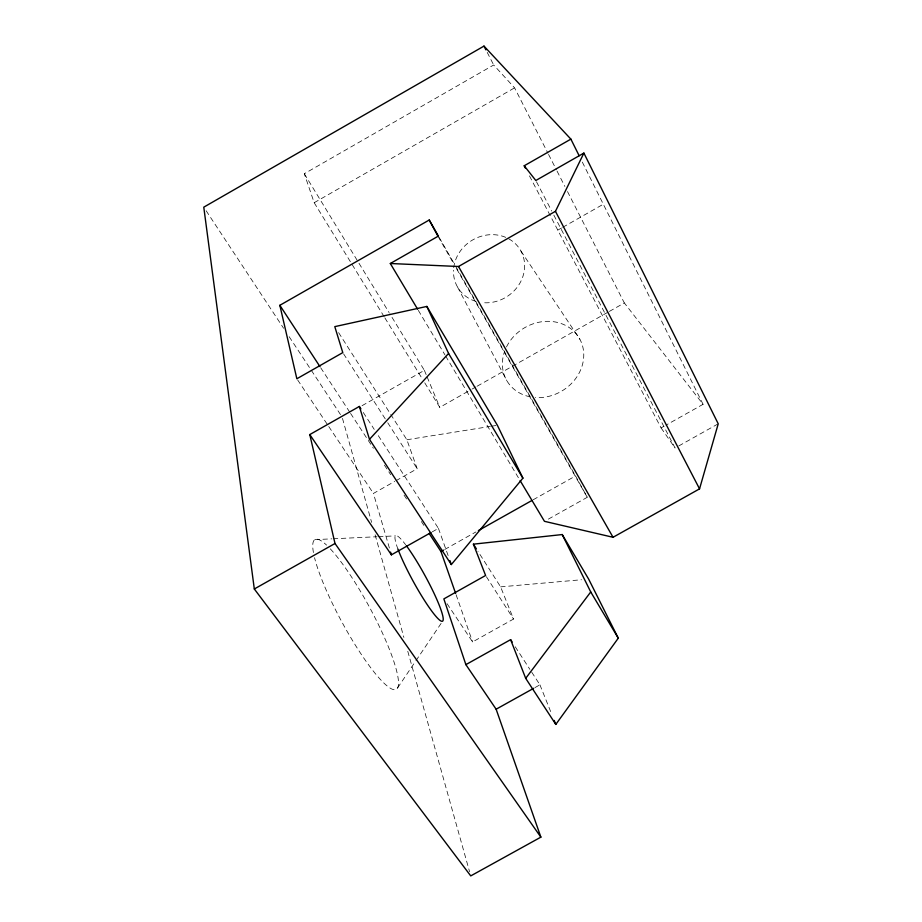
<?xml version="1.0" encoding="UTF-8"?>
<svg xmlns="http://www.w3.org/2000/svg" width="922" height="922" viewBox="0 0 922 922"><rect width="100%" height="100%" fill="white"/><g stroke="black" fill="none" stroke-linecap="round" stroke-linejoin="round"><path stroke-width="0.69" stroke-dasharray="4.61 3.46" d="M397.67 687.777L415.165 661.846M415.96 660.671L441.408 622.961M384.128 316.672L314.183 202.713L304.306 173.728L493.685 64.989L514.58 87.844L547.899 153.133M314.183 202.713L514.58 87.844M557.798 230.12L561.486 228.022M562.72 227.319L603.322 204.223M362.046 405.692L424.374 370.344L389.856 313.814M424.742 382.837L439.794 407.351L470.958 389.706M472.214 389.003L475.948 386.883M477.193 386.18L608.117 312.109M609.373 311.406L624.332 302.935L703.071 404.309L666.018 425.134M389.395 548.025L373.433 493.431L394.685 481.434M395.941 480.731L417.193 468.722L406.879 439.759L390.767 414.485M432.245 531.856L438.434 528.375L377.375 434.216M444.738 549.466L475.89 531.959M533.204 499.759L575.57 475.948L587.291 497.281L546.907 519.939M529.47 175.871L661.074 427.912L664.774 425.826M678.788 445.937L718.226 423.809M447.055 603.679L472.606 641.931L513.531 619.054L500.611 586.865L477.93 551.275M534.921 687.616L539.923 684.827L530.669 670.559M406.879 439.759L490.308 426.425M491.726 426.195L495.967 425.515M500.611 586.865L581.563 579.742M314.828 539.635L331.805 538.851M333.211 538.782L377.063 536.731M378.481 536.662L395.457 535.878M661.074 427.912L675.088 448.011L552.393 212.348M520.942 251.049L579.869 339.238M297.645 379.945L327.955 425.342M328.762 426.54L373.433 493.431M206.148 210.769L283.607 328.278M289.139 336.668L340.506 414.6M320.718 367.774L349.807 412.226M350.591 413.425L373.387 448.265M384.393 465.08L390.686 474.692M404.043 495.114L407.973 501.119M421.342 521.541L425.273 527.545M363.28 412.491L374.24 429.387M515.248 646.783L529.896 669.372M343.572 353.829L386.963 421.561M387.747 422.772L417.193 468.722M486.39 576.699L513.531 619.054M338.628 332.646L390.006 413.275M384.877 317.894L421.734 377.939M304.306 173.728L389.107 312.593M418.334 310.38L444.888 354.786M445.626 356.019L519.386 479.371M439.218 237.496L454.926 264.96M455.641 266.204L574.855 474.703M438.008 236.297L453.716 263.761M456.574 268.763L587.291 497.281M457.566 287.099L506.777 380.579M536.477 181.772L551.736 211.069M487.219 52.393L493.685 64.989M548.544 154.412L556.392 169.786M557.038 171.066L564.875 186.428M567.491 191.546L624.332 302.935M582.324 162.099L703.071 404.309M424.374 370.344L426.575 375.634M427.128 376.948L439.794 407.351M539.923 684.827L551.575 713.859M438.434 528.375L448.945 557.856M456.09 594.725L472.606 641.931M342.477 418.392L371.635 522.371M375.127 534.852L403.882 637.436M407.778 651.301L469.575 871.739M397.947 549.12A48.728 6.546 61.3 0 1 405.599 544.695M506.489 346.937A41.997 36.719 -30.7 0 1 557.626 322.481A41.997 36.719 -30.7 0 1 582.197 365.596A41.997 36.719 -30.7 0 1 535.313 397.52M530.219 396.84A41.997 36.719 -30.7 0 1 504.461 351.789M508.725 238.821A36.465 33.134 -31.7 0 1 521.967 278.963A36.465 33.134 -31.7 0 1 482.171 302.612M475.879 301.356A36.465 33.134 -31.7 0 1 453.52 270.238M453.728 267.691A36.465 33.134 -31.7 0 1 506.443 237.68M330.295 548.844A85.227 15.651 61.5 0 1 392.864 658.608A85.227 15.651 61.5 0 1 372.488 670.04A85.227 15.651 61.5 0 1 314.552 557.683M313.434 552.543A85.227 15.651 61.5 0 1 326.584 545.109"/><path stroke-width="1.38" d="M520.123 480.604L544.464 521.322L613.038 537.284L699.544 488.867L718.226 423.809L583.891 153.075L535.82 180.493L524.203 165.787L570.879 139.13L579.143 155.726M417.597 309.147L390.306 263.508L458.499 266.504L555.459 211.311L583.891 153.075M465.875 664.635L510.615 639.649L525.701 678.35L555.805 724.415L618.282 638.174L588.662 579.12L562.213 534.553L473.401 544.164L485.606 575.489L443.862 598.897L465.875 664.635L496.128 709.214L540.868 837.141L470.739 875.9L254.311 588.985L203.774 207.173L483.981 46.1L570.879 139.13M525.701 678.35L590.737 591.959L562.213 534.553M540.868 837.141L335.009 543.496L309.78 434.573L359.361 406.452L369.48 439.321L451.331 564.564L522.901 478.149L497.384 425.296L426.84 306.427L334.79 326.63L342.788 352.619L296.849 378.758L279.839 305.309L429.226 220.012L438.503 236.239M369.48 439.321L448.588 353.46L426.84 306.427M390.306 263.508L438.008 236.297L429.226 220.012M254.311 588.985L335.009 543.496M309.78 434.573L391.389 554.848L431.012 532.559M455.618 593.376L440.993 551.563L443.494 550.169M478.38 530.565L531.959 500.462M496.128 709.214L533.665 688.319M279.839 305.309L319.934 366.576M429.203 533.55L440.993 551.563M359.361 406.452L360.928 408.872M510.615 639.649L512.159 642.023M473.401 544.164L476.42 548.901M448.588 353.46L522.901 478.149M590.737 591.959L618.282 638.174M458.499 266.504L613.038 537.284M524.203 165.787L525.517 168.3M555.459 211.311L699.544 488.867M483.981 46.1L485.929 49.88M554.214 720.451L555.805 724.415M449.901 560.541L451.331 564.564M390.582 552.117L391.389 554.848M406.337 545.674A48.728 6.546 61.3 0 1 439.794 606.618A48.728 6.546 61.3 0 1 431.093 610.191A48.728 6.546 61.3 0 1 397.947 549.12"/></g></svg>
